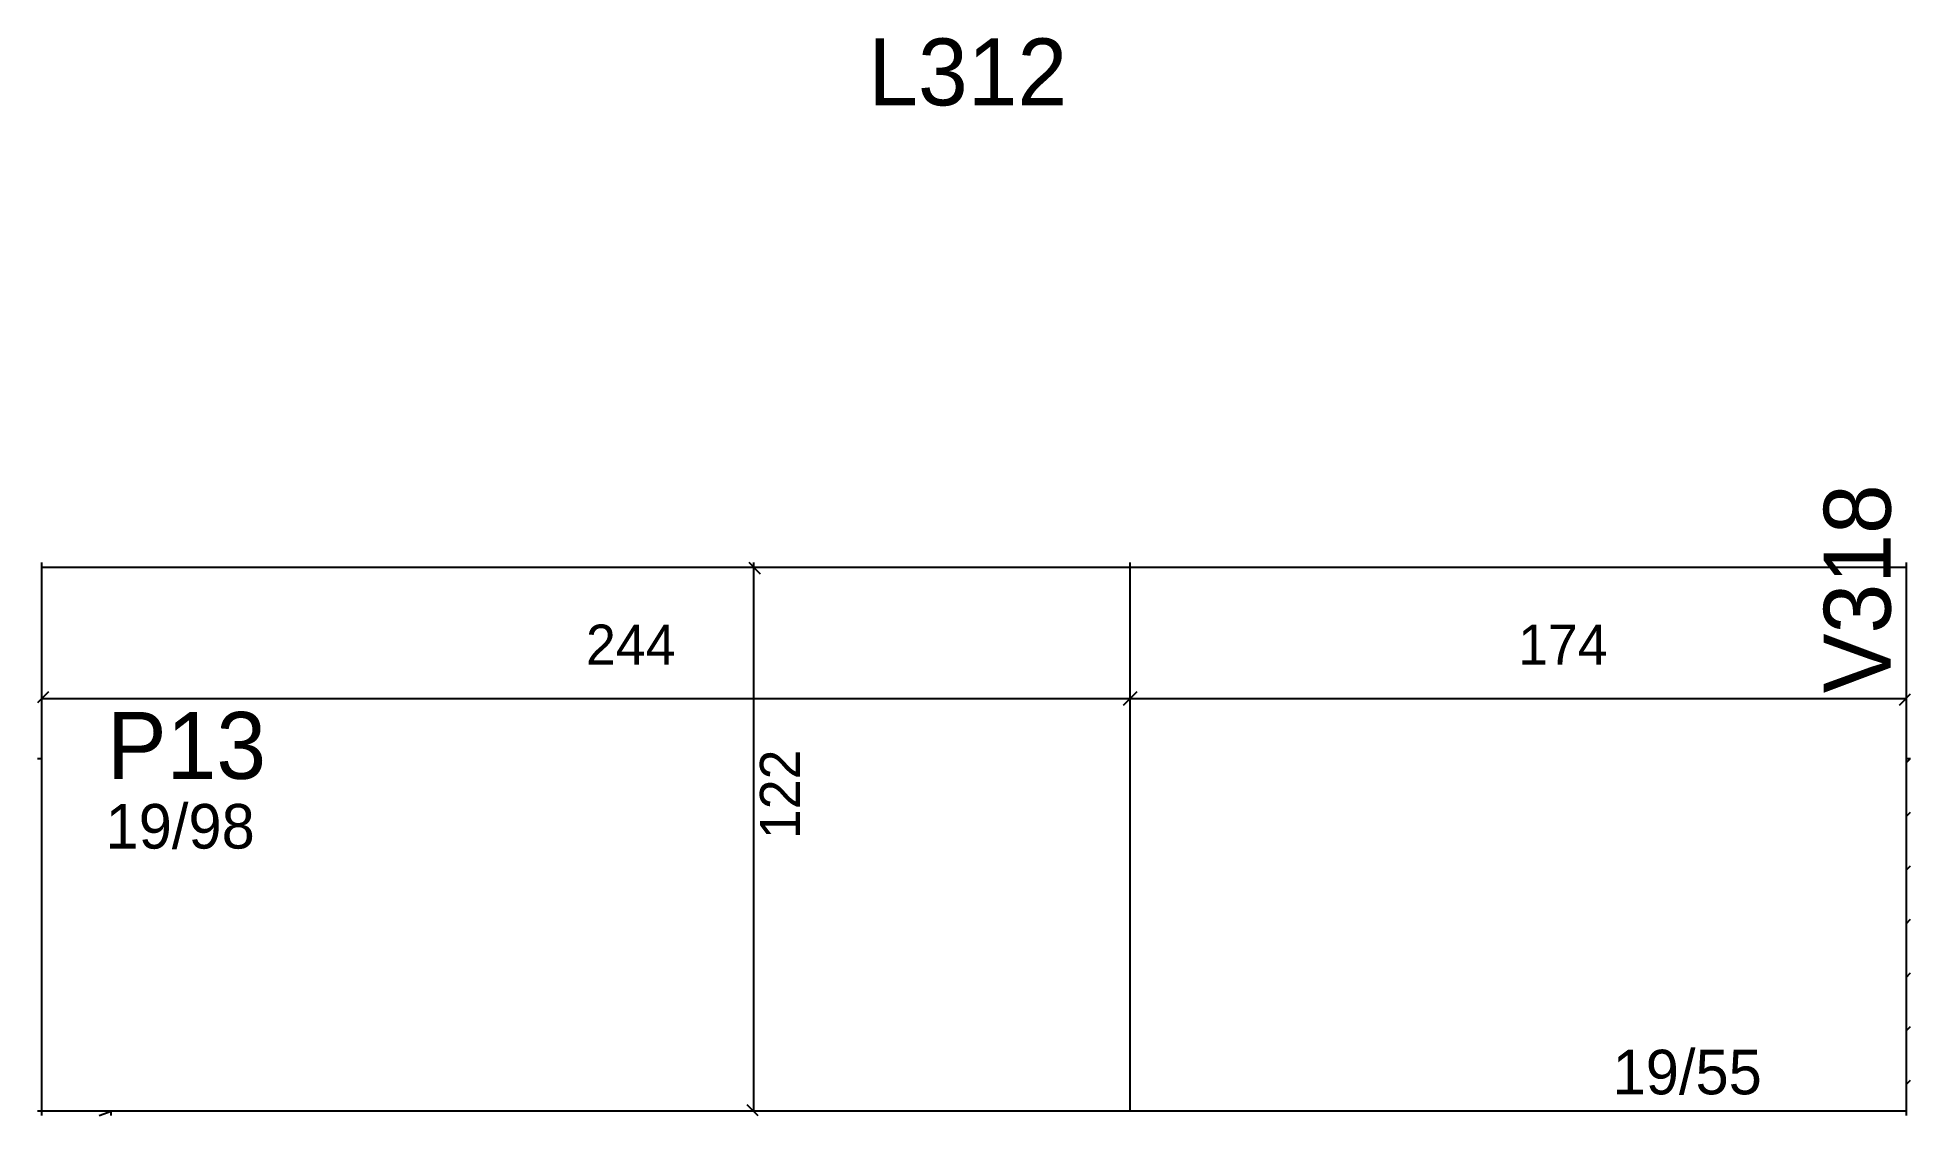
# Model space of a CAD drawing. Header units: metres. Extents: x 4040 to 4460, y 2280 to 2522.
import ezdxf

# ---------------------------------------------------------------- set-up
doc = ezdxf.new("R2010")
doc.units = ezdxf.units.M
for name, color, linetype in [('1', 7, 'Continuous'), ('3', 7, 'Continuous'), ('4', 7, 'Continuous'), ('7', 7, 'Continuous'), ('Painéis', 7, 'Continuous')]:
    doc.layers.add(name, color=color, linetype=linetype)

msp = doc.modelspace()

# ---------------------------------------------------------------- linework, layer by layer
at = {"layer": '1', "color": 1, "lineweight": 25}
msp.add_line((4053.94, 2279.94), (4056.57, 2280.94), dxfattribs=at)
at = {"layer": '3', "color": 3, "lineweight": 25}
for p, q in [((4459.07, 2359.01), (4459.99, 2359.94)), ((4459.07, 2346.99), (4460.07, 2347.99)), ((4459.07, 2334.97), (4460.07, 2335.97)), ((4459.07, 2322.95), (4460.07, 2323.95)), ((4459.07, 2310.93), (4460.07, 2311.93)), ((4459.07, 2298.91), (4460.07, 2299.91)), ((4459.07, 2286.89), (4460.07, 2287.89))]:
    msp.add_line(p, q, dxfattribs=at)
for points in [[(4041.07, 2359.94), (4041.07, 2403.94)], [(4459.07, 2403.94), (4459.07, 2359.94)], [(4459.07, 2280.94), (4041.07, 2280.94)]]:
    msp.add_lwpolyline(points, dxfattribs=at)
at = {"layer": '7', "color": 7, "lineweight": 25}
for points in [[(4041.07, 2359.94), (4040.07, 2359.94)], [(4041.07, 2279.94), (4041.07, 2359.94)], [(4460.07, 2359.94), (4459.07, 2359.94)], [(4459.07, 2359.94), (4459.07, 2279.94)], [(4056.57, 2280.94), (4040.07, 2280.94)], [(4056.57, 2279.94), (4056.57, 2280.94)]]:
    msp.add_lwpolyline(points, dxfattribs=at)
at = {"layer": 'Painéis', "color": 200, "lineweight": 25}
for p, q in [((4041.07, 2402.94), (4459.07, 2402.94)), ((4285.07, 2280.94), (4285.07, 2403.94))]:
    msp.add_line(p, q, dxfattribs=at)
at = {"layer": 'Painéis', "color": 0, "lineweight": 25}
for p, q in [((4199.62, 2403.94), (4202.12, 2401.44)), ((4202.12, 2401.44), (4199.62, 2403.94)), ((4042.57, 2374.98), (4040.07, 2372.48)), ((4283.57, 2371.98), (4286.57, 2374.98)), ((4286.57, 2374.98), (4283.57, 2371.98)), ((4457.57, 2371.98), (4460.07, 2374.48)), ((4199.12, 2282.44), (4201.62, 2279.94))]:
    msp.add_line(p, q, dxfattribs=at)
at = {"layer": 'Painéis', "color": 4, "lineweight": 25}
for p, q in [((4200.62, 2403.94), (4200.62, 2402.94)), ((4200.62, 2402.94), (4200.62, 2280.94)), ((4041.07, 2373.48), (4285.07, 2373.48)), ((4285.07, 2373.48), (4459.07, 2373.48))]:
    msp.add_line(p, q, dxfattribs=at)

# ---------------------------------------------------------------- texts
at = {"layer": '3', "color": 3, "lineweight": 25}
for s, p in [('19/98', (4055.34, 2339.81)), ('19/55', (4393.26, 2284.69))]:
    msp.add_text(s, height=10, dxfattribs=at).set_placement(p)
at = {"layer": '4', "color": 4, "lineweight": 25}
for s, p in [('L312', (4226.36, 2506.48)), ('P13', (4055.65, 2355.44))]:
    msp.add_text(s, height=15, dxfattribs=at).set_placement(p)
msp.add_text('V318', height=15, rotation=90, dxfattribs=at).set_placement((4455.62, 2374.66))
at = {"layer": 'Painéis', "color": 240, "lineweight": 25}
for s, p in [('244', (4163.07, 2381.04)), ('174', (4372.07, 2381.04))]:
    msp.add_text(s, height=9, dxfattribs=at).set_placement(p)
msp.add_text('122', height=9, rotation=90, dxfattribs=at).set_placement((4211.07, 2341.94))

doc.saveas('drawing.dxf')
